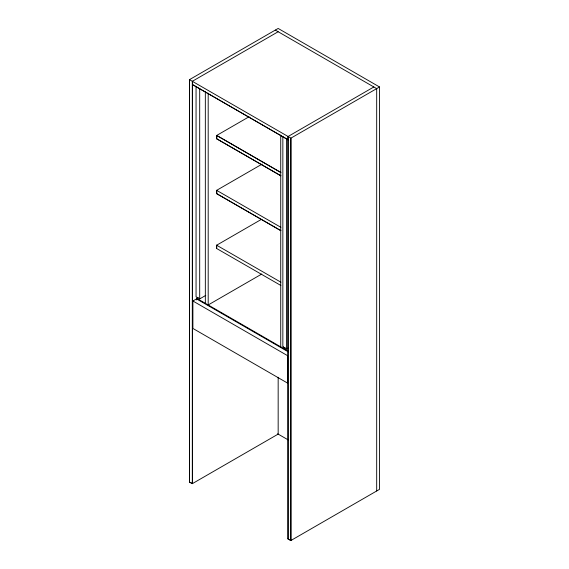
<?xml version="1.0" encoding="UTF-8"?>
<svg xmlns="http://www.w3.org/2000/svg" width="569" height="569" viewBox="0 0 569 569"><rect width="100%" height="100%" fill="white"/><g stroke="black" fill="none" stroke-linecap="round" stroke-linejoin="round"><path stroke-width="0.85" d="M278.163 377.261L278.163 434.104L192.315 483.671L189.463 482.028L189.463 79.66L278.163 28.45L379.537 86.972L379.537 489.34L290.837 540.55L287.985 538.907L287.985 136.539L373.833 86.972M278.163 31.743L192.315 81.303L192.315 483.671M280.787 175.8L216.647 138.772L216.647 135.479L249.051 116.773M216.647 138.772L280.887 175.75M379.537 86.972L290.837 138.182L290.837 540.55M280.787 230.673L216.647 193.638L216.647 190.345L262.131 164.085M216.647 193.638L280.887 230.616M280.887 285.482L216.647 248.504L216.647 245.218L261.356 219.399M216.647 248.504L216.739 245.161M196.625 299.934L196.625 298.291L198.154 297.409M192.891 300.994L287.601 355.682L287.601 383.115L192.891 328.434L192.891 300.994L196.533 298.896L288.191 351.813M196.056 86.538L196.056 296.79L199.698 298.896L205.779 295.382M261.783 274.023L208.19 304.963L208.19 93.216M285.112 347.609L283.582 348.491L283.582 346.72M282.85 136.645L282.85 346.905L286.499 349.003L288.014 348.128M189.463 482.028L192.414 483.614L192.414 81.253M287.985 538.907L290.93 540.493L290.93 138.132L189.463 79.66M275.311 30.093L376.685 88.622L376.685 490.99M280.887 172.457L216.739 135.422L216.739 138.715M216.647 135.479L280.787 172.514M216.647 190.345L280.887 227.323M216.647 245.218L280.887 282.196M196.625 298.291L288.469 351.315M277.615 433.791L288.369 440.001M288.078 136.482L288.078 538.85M286.499 138.751L286.499 349.003M280.73 135.095L280.73 346.848M216.739 190.295L216.739 193.581M205.338 91.566L205.338 303.32M199.698 88.643L199.698 298.896M189.562 79.603L189.562 481.971M192.414 84.539L288.078 139.775L192.414 84.539"/></g></svg>
